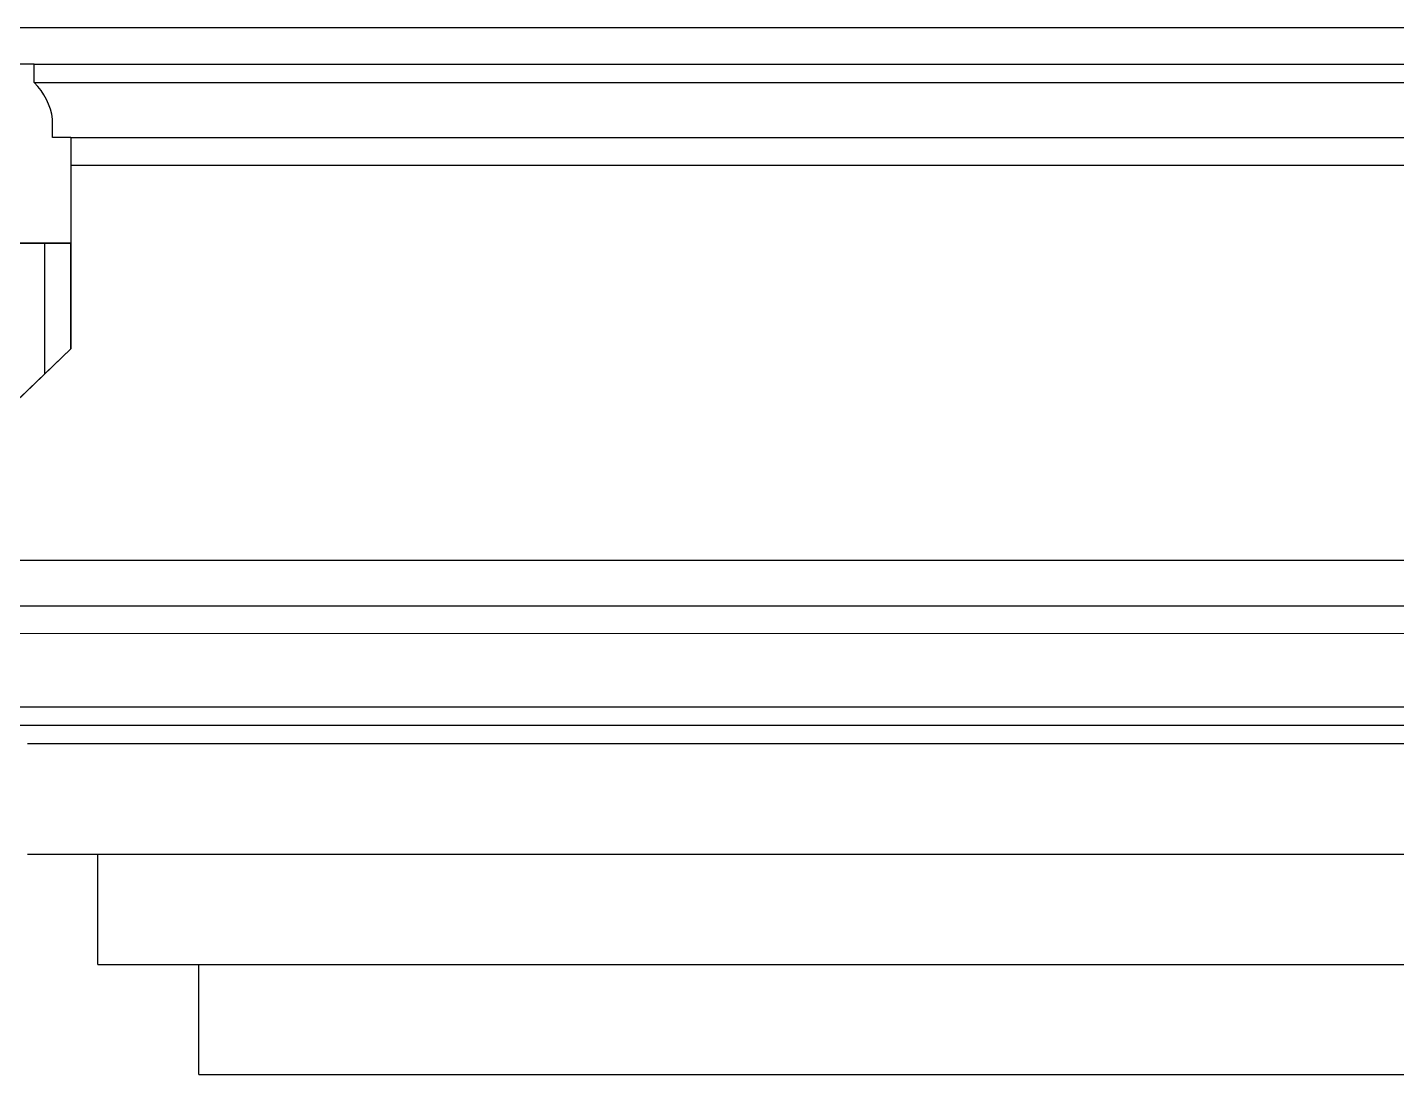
# Model space of a CAD drawing. Header units: inches. Extents: x 1397 to 20304, y -27267 to -746.
# Drawn here: x 13915.29 to 13952.55, y -24002.76 to -23974.26 of the extents above; entities that cross this region are included whole.
import ezdxf

# ---------------------------------------------------------------- set-up
doc = ezdxf.new("R2010")
doc.units = ezdxf.units.IN
doc.header["$LTSCALE"] = 17
doc.header["$MEASUREMENT"] = 0
doc.layers.add('25 BOT BAR', color=12, linetype='Continuous', lineweight=25)

msp = doc.modelspace()

# ---------------------------------------------------------------- hatches: boundary and pattern name
at = {"layer": '25 BOT BAR'}
h = msp.add_hatch(dxfattribs=at)
h.set_pattern_fill('AR-RSHKE', color=8, scale=0.5, angle=180)
h.set_pattern_definition([(180, (0, -2672.648), (-12.75, -6), [3, -2.5, 3.5, -1.5, 4.5, -2]), (180, (-3, -2672.898), (-12.75, -6), [2.5, -9.5, 2, -3]), (180, (-9, -2672.273), (-12.75, -6), [1.5, -15.5]), (270, (0, -2672.6483), (4.25, -6), [5.75, -18.25]), (270, (-3, -2672.6483), (4.25, -6), [5.625, -18.375]), (270, (-5.5, -2672.6483), (4.25, -6), [5.25, -18.75]), (270, (-9, -2672.2733), (4.25, -6), [5.75, -18.25]), (270, (-10.5, -2672.2733), (4.25, -6), [5.75, -18.25]), (270, (-15, -2672.6483), (4.25, -6), [5.5, -18.5])])
h.paths.add_polyline_path([(13910.475, -23988.759), (13916.475, -23983.009), (13916.475, -23980.134), (13841.234, -23980.134), (13841.234, -23988.759)])

# ---------------------------------------------------------------- linework, layer by layer
for p, q in [((13914.975, -23974.259), (14065.975, -23974.259)), ((13915.475, -23975.259), (13914.975, -23975.259)), ((13915.475, -23975.259), (14065.475, -23975.259)), ((13915.475, -23975.759), (13915.475, -23975.259)), ((13915.475, -23975.759), (14065.475, -23975.759)), ((13915.975, -23977.259), (13915.975, -23976.759)), ((13916.475, -23977.259), (13915.975, -23977.259)), ((13916.475, -23977.259), (13916.475, -23983.009)), ((13916.475, -23977.259), (14064.475, -23977.259)), ((13916.475, -23978.009), (14064.475, -23978.009)), ((13841.234, -23980.134), (13916.475, -23980.134)), ((13916.475, -23983.009), (13910.475, -23988.759)), ((13841.234, -23988.759), (14086.971, -23988.759)), ((14070.475, -23990.01), (13910.475, -23990.009)), ((14068.917, -23990.76), (13911.289, -23990.759)), ((14067.417, -23992.76), (13913.289, -23992.759)), ((14066.917, -23993.26), (13913.789, -23993.259)), ((14065.917, -23993.76), (13915.289, -23993.759)), ((13915.289, -23996.759), (14065.916, -23996.76)), ((13917.209, -23999.759), (13917.209, -23996.759)), ((13917.209, -23999.759), (14063.996, -23999.76)), ((13919.954, -23999.759), (13923.456, -23999.759)), ((13919.954, -24002.759), (13919.954, -23999.759)), ((13919.954, -24002.759), (14061.251, -24002.76))]:
    msp.add_line(p, q, dxfattribs=at)
msp.add_lwpolyline([(13841.234, -23980.134), (13841.234, -23988.759), (13910.475, -23988.759), (13916.475, -23983.009), (13916.475, -23980.134), (13841.234, -23980.134)], dxfattribs=at)
msp.add_arc((13914.277, -23976.984), 1.713, 7.5228, 45.6073, dxfattribs=at)

doc.saveas('drawing.dxf')
